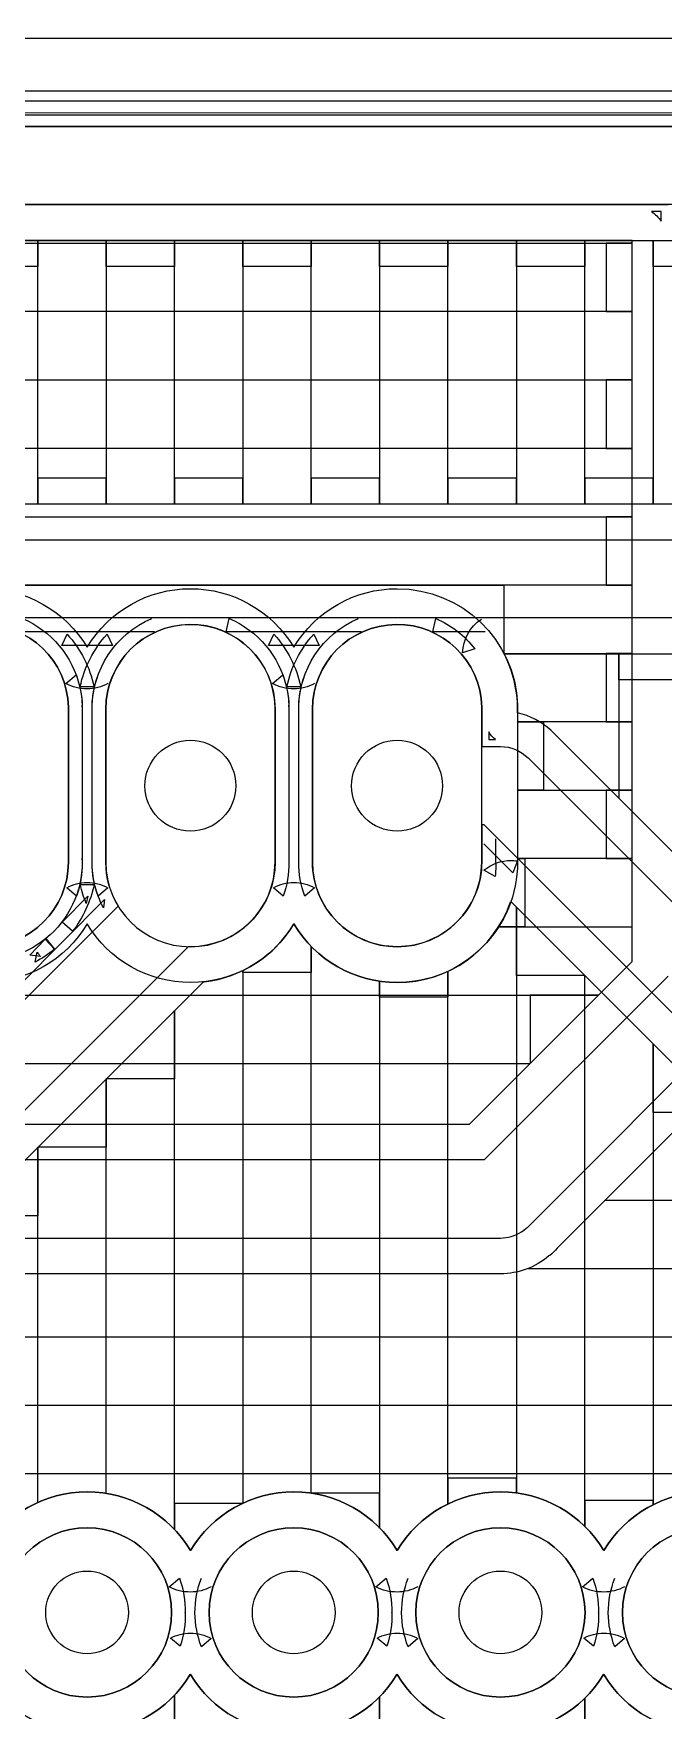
# Model space of a CAD drawing. Extents: x -29 to 3249, y -29 to 2286.
# Drawn here: x 1734 to 2039, y 663 to 1474 of the extents above; entities that cross this region are included whole.
import ezdxf

# ---------------------------------------------------------------- set-up
doc = ezdxf.new("R2010")
doc.units = 0
doc.header["$MEASUREMENT"] = 0
doc.layers.get('0').update_dxf_attribs({"linetype": 'CONTINUOUS'})
for name, color, linetype in [('DrillPlated', 7, 'CONTINUOUS'), ('InsulateBottom', 7, 'CONTINUOUS'), ('InsulateTop', 7, 'CONTINUOUS')]:
    doc.layers.add(name, color=color, linetype=linetype)

# ---------------------------------------------------------------- blocks, each defined once
blk = doc.blocks.new('T2')
blk.add_circle((0, 0), 20)
blk.add_circle((0, 0), 20)
blk = doc.blocks.new('T3')
blk.add_circle((0, 0), 22)
blk.add_circle((0, 0), 22)

msp = doc.modelspace()

# ---------------------------------------------------------------- linework, layer by layer
at = {"layer": 'InsulateBottom'}
for points in [[(1291.141724, 1536.811035), (1291.141724, 1460.039429), (1291.141724, 1460.039429, 0.195092), (1296.456787, 1446.850342), (1296.456787, 1446.850342), (1346.653564, 1396.653564), (1346.653564, 1396.653564, 0.035582), (1347.047241, 1396.259766), (1347.047241, 1396.259766), (1347.440918, 1396.062988), (1347.440918, 1396.062988, 0.185512), (1360.039429, 1391.141724), (1360.039429, 1391.141724), (2041.141724, 1391.141724)], [(2037.795288, 1387.795288), (2033.070923, 1387.795288), (2033.070923, 1387.795288, -0.100663), (2037.795288, 1383.070923), (2037.795288, 1383.070923), (2037.795288, 1387.795288)], [(1710.039307, 1205.314941, -0.263757), (1760.039307, 1176.968506), (1760.039307, 1176.968506, -0.263757), (1810.039307, 1205.314941), (1810.039307, 1205.314941, -0.263757), (1860.039307, 1176.968506), (1860.039307, 1176.968506, -0.263757), (1910.039307, 1205.314941), (1910.039307, 1205.314941, -0.403375), (1968.307129, 1149.212646), (1968.307129, 1149.212646), (1968.307129, 1149.015747), (1968.307129, 1149.015747, -0.023111), (1968.307129, 1147.047241), (1968.307129, 1147.047241), (1968.307129, 1075), (1968.307129, 1075, -0.023111), (1968.307129, 1073.031494), (1968.307129, 1073.031494, -0.414214), (1910.039307, 1014.763794), (1910.039307, 1014.763794, -0.263757), (1860.039307, 1043.110229), (1860.039307, 1043.110229, -0.263757), (1810.039307, 1014.763794), (1810.039307, 1014.763794, -0.263757), (1760.039307, 1043.110229), (1760.039307, 1043.110229, -0.263757), (1710.039307, 1014.763794)], [(1750.984253, 1148.031494, 0.988055), (1669.094482, 1147.047241), (1669.094482, 1147.047241), (1669.094482, 1073.031494), (1669.094482, 1073.031494, 1), (1750.984253, 1073.031494), (1750.984253, 1073.031494), (1750.984253, 1147.047241), (1750.984253, 1147.047241, 0.049629), (1750.984253, 1147.834595), (1750.984253, 1147.834595), (1750.984253, 1148.031494)], [(1850.984253, 1148.031494, 0.988055), (1769.094482, 1147.047241), (1769.094482, 1147.047241), (1769.094482, 1073.031494), (1769.094482, 1073.031494, 1), (1850.984253, 1073.031494), (1850.984253, 1073.031494), (1850.984253, 1147.047241), (1850.984253, 1147.047241, 0.049629), (1850.984253, 1147.834595), (1850.984253, 1147.834595), (1850.984253, 1148.031494)], [(1950.984253, 1148.031494, 0.988055), (1869.094482, 1147.047241), (1869.094482, 1147.047241), (1869.094482, 1073.031494), (1869.094482, 1073.031494, 1), (1950.984253, 1073.031494), (1950.984253, 1073.031494), (1950.984253, 1147.047241), (1950.984253, 1147.047241, 0.049627), (1950.984253, 1147.834595), (1950.984253, 1147.834595), (1950.984253, 1148.031494)], [(1770.078735, 1159.448853, -0.128688), (1760.039307, 1156.889771), (1760.039307, 1156.889771, -0.132993), (1749.803223, 1159.448853), (1749.803223, 1159.448853), (1754.724365, 1163.582642), (1754.724365, 1163.582642, -0.080521), (1757.677124, 1148.425293), (1757.677124, 1148.425293), (1757.677124, 1148.818848), (1757.677124, 1148.818848, -0.041451), (1757.677124, 1147.047241), (1757.677124, 1147.047241), (1757.677124, 1074.212646), (1757.677124, 1074.212646), (1757.677124, 1074.803101), (1757.677124, 1074.803101, -0.041451), (1757.677124, 1073.031494), (1757.677124, 1073.031494, -0.088839), (1754.921143, 1056.496094), (1754.921143, 1056.496094), (1750.196777, 1060.629883), (1750.196777, 1060.629883, -0.128667), (1760.039307, 1063.188965), (1760.039307, 1063.188965, -0.128688), (1770.078735, 1060.629883), (1770.078735, 1060.629883), (1765.35437, 1056.496094), (1765.35437, 1056.496094, -0.088837), (1762.401489, 1073.031494), (1762.401489, 1073.031494), (1762.401489, 1147.047241), (1762.401489, 1147.047241, -0.088837), (1765.35437, 1163.582642)], [(1870.078735, 1159.448853, -0.128688), (1860.039307, 1156.889771), (1860.039307, 1156.889771, -0.132993), (1849.803223, 1159.448853), (1849.803223, 1159.448853), (1854.724365, 1163.582642), (1854.724365, 1163.582642, -0.080521), (1857.677124, 1148.425293), (1857.677124, 1148.425293), (1857.677124, 1148.818848), (1857.677124, 1148.818848, -0.041451), (1857.677124, 1147.047241), (1857.677124, 1147.047241), (1857.677124, 1073.031494), (1857.677124, 1073.031494, -0.088838), (1854.921387, 1056.496094), (1854.921387, 1056.496094), (1850.196777, 1060.629883), (1850.196777, 1060.629883, -0.128667), (1860.039307, 1063.188965), (1860.039307, 1063.188965, -0.128688), (1870.078735, 1060.629883), (1870.078735, 1060.629883), (1865.35437, 1056.496094), (1865.35437, 1056.496094, -0.088837), (1862.401489, 1073.031494), (1862.401489, 1073.031494), (1862.401489, 1147.047241), (1862.401489, 1147.047241, -0.088837), (1865.35437, 1163.582642)], [(2041.141724, 1017.91333), (1952.165283, 928.937012), (1952.165283, 928.937012), (924.606262, 928.937012), (924.606262, 928.937012, 0.621478), (886.023621, 910.039368), (886.023621, 910.039368, 0.413357), (909.842529, 886.023621), (909.842529, 886.023621, 0.16799), (924.606262, 891.141724), (924.606262, 891.141724), (1960.039307, 891.141724), (1960.039307, 891.141724), (1962.598389, 891.338562), (1962.598389, 891.338562, 0.146704), (1972.440918, 895.86615), (1972.440918, 895.86615), (1972.834717, 896.062988), (1972.834717, 896.062988, 0.105937), (1974.015747, 897.24408), (1974.015747, 897.24408), (2073.425049, 996.653503)], [(2085.629883, 984.448792), (1987.401611, 886.220459), (1987.401611, 886.220459, -0.059004), (1983.858276, 882.677185), (1983.858276, 882.677185), (1983.464478, 882.480286), (1983.464478, 882.480286, -0.177587), (1960.039307, 873.818909), (1960.039307, 873.818909), (1148.818848, 873.818909), (1148.818848, 873.818909, -0.08661), (1151.18103, 859.842529), (1151.18103, 859.842529, -0.413376), (1110.039307, 818.700806), (1110.039307, 818.700806, -0.127659), (1089.960571, 823.818909), (1089.960571, 823.818909), (825, 823.818909), (825, 823.818909), (746.259827, 745.078735), (746.259827, 745.078735), (746.259827, 675), (746.259827, 675), (825, 596.259827)], [(1710.039307, 739.960632, -0.26369), (1760.039307, 768.307068), (1760.039307, 768.307068, -0.263514), (1810.039307, 739.960632), (1810.039307, 739.960632, -0.26369), (1860.039307, 768.307068), (1860.039307, 768.307068, -0.263514), (1910.039307, 739.960632), (1910.039307, 739.960632, -0.26369), (1960.039307, 768.307068), (1960.039307, 768.307068, -0.263514), (2010.039307, 739.960632), (2010.039307, 739.960632, -0.26369), (2060.039307, 768.307068)], [(1800.93689, 710, 1), (1719.062866, 710), (1719.062866, 710, 1), (1800.93689, 710)], [(1900.93689, 710, 1), (1819.062866, 710), (1819.062866, 710, 1), (1900.93689, 710)], [(2000.93689, 710, 1), (1919.062866, 710), (1919.062866, 710, 1), (2000.93689, 710)], [(2100.937012, 710, 1), (2019.062988, 710), (2019.062988, 710, 1), (2100.937012, 710)], [(1820.078735, 722.440918, -0.128687), (1810.039307, 719.881897), (1810.039307, 719.881897, -0.132993), (1799.803223, 722.440918), (1799.803223, 722.440918), (1804.724365, 726.574829), (1804.724365, 726.574829, -0.089803), (1807.480347, 709.842529), (1807.480347, 709.842529), (1807.480347, 710.039368), (1807.480347, 710.039368, -0.08779), (1805.118164, 693.700745), (1805.118164, 693.700745), (1800.393677, 697.637817), (1800.393677, 697.637817, -0.123105), (1810.039307, 700), (1810.039307, 700, -0.128687), (1820.078735, 697.440918), (1820.078735, 697.440918), (1815.35437, 693.307129), (1815.35437, 693.307129, -0.088863), (1812.204712, 709.842529), (1812.204712, 709.842529, -0.08994), (1815.35437, 726.574829)], [(1920.078735, 722.440918, -0.128687), (1910.039307, 719.881897), (1910.039307, 719.881897, -0.132994), (1899.803101, 722.440918), (1899.803101, 722.440918), (1904.724365, 726.574829), (1904.724365, 726.574829, -0.089803), (1907.480347, 709.842529), (1907.480347, 709.842529), (1907.480347, 710.039368), (1907.480347, 710.039368, -0.08779), (1905.118164, 693.700745), (1905.118164, 693.700745), (1900.393677, 697.637817), (1900.393677, 697.637817, -0.123105), (1910.039307, 700), (1910.039307, 700, -0.128687), (1920.078735, 697.440918), (1920.078735, 697.440918), (1915.35437, 693.307129), (1915.35437, 693.307129, -0.088863), (1912.204712, 709.842529), (1912.204712, 709.842529, -0.08994), (1915.35437, 726.574829)], [(2020.078735, 722.440918, -0.128687), (2010.039307, 719.881897), (2010.039307, 719.881897, -0.132994), (1999.803101, 722.440918), (1999.803101, 722.440918), (2004.724365, 726.574829), (2004.724365, 726.574829, -0.089803), (2007.480347, 709.842529), (2007.480347, 709.842529), (2007.480347, 710.039368), (2007.480347, 710.039368, -0.08779), (2005.118164, 693.700745), (2005.118164, 693.700745), (2000.393799, 697.637817), (2000.393799, 697.637817, -0.123104), (2010.039307, 700), (2010.039307, 700, -0.128687), (2020.078735, 697.440918), (2020.078735, 697.440918), (2015.35437, 693.307129), (2015.35437, 693.307129, -0.088863), (2012.204712, 709.842529), (2012.204712, 709.842529, -0.08994), (2015.35437, 726.574829)], [(1760.039307, 651.771667, -0.263226), (1710.039307, 679.921265), (1710.039307, 679.921265), (1709.842529, 679.921265), (1709.842529, 679.921265, -0.262585), (1660.039429, 651.771667)], [(1860.039307, 651.771667, -0.263226), (1810.039307, 679.921265), (1810.039307, 679.921265), (1809.842529, 679.921265), (1809.842529, 679.921265, -0.262584), (1760.039307, 651.771667)], [(1960.039307, 651.771667, -0.263226), (1910.039307, 679.921265), (1910.039307, 679.921265), (1909.842529, 679.921265), (1909.842529, 679.921265, -0.262584), (1860.039307, 651.771667)], [(2060.039307, 651.771667, -0.263226), (2010.039307, 679.921265), (2010.039307, 679.921265), (2009.842529, 679.921265), (2009.842529, 679.921265, -0.262584), (1960.039307, 651.771667)]]:
    msp.add_lwpolyline(points, format="xyb", dxfattribs=at)
for points in [[(2202.165283, 1428.937012), (1367.913452, 1428.937012), (1367.913452, 1428.937012), (1328.937012, 1467.91333), (1328.937012, 1467.91333), (1328.937012, 1536.811035)], [(1346.259766, 1475), (1375, 1446.259766), (1375, 1446.259766), (2195.078857, 1446.259766)], [(1349.606201, 1471.653442), (2220.472412, 1471.653442)], [(923.62207, 1372.440918), (2023.81897, 1372.440918), (2023.81897, 1372.440918), (2011.220459, 1372.440918), (2011.220459, 1372.440918), (2011.220459, 1339.369995), (2011.220459, 1339.369995), (2023.81897, 1339.369995), (2023.81897, 1339.369995), (931.299194, 1339.369995)], [(929.527527, 946.259827), (1945.078735, 946.259827), (1945.078735, 946.259827), (2023.81897, 1025), (2023.81897, 1025), (2023.81897, 1373.818848), (2023.81897, 1373.818848), (1360.039429, 1373.818848)], [(964.960632, 1306.299194), (2023.81897, 1306.299194), (2023.81897, 1306.299194), (2011.220459, 1306.299194), (2011.220459, 1306.299194), (2011.220459, 1273.228394), (2011.220459, 1273.228394), (2023.81897, 1273.228394), (2023.81897, 1273.228394), (998.031494, 1273.228394), (998.031494, 1273.228394), (1031.102295, 1273.228394), (1031.102295, 1273.228394), (1031.102295, 1240.157471)], [(1031.102295, 1240.157471), (2023.81897, 1240.157471), (2023.81897, 1240.157471), (2011.220459, 1240.157471), (2011.220459, 1240.157471), (2011.220459, 1207.086548), (2011.220459, 1207.086548), (2023.81897, 1207.086548), (2023.81897, 1207.086548), (1064.173218, 1207.086548), (1064.173218, 1207.086548), (1961.614258, 1207.086548), (1961.614258, 1207.086548), (1961.614258, 1174.015747)], [(1961.614258, 1174.015747), (2023.81897, 1174.015747), (2023.81897, 1174.015747), (2011.220459, 1174.015747), (2011.220459, 1174.015747), (2011.220459, 1140.944824), (2011.220459, 1140.944824), (2023.81897, 1140.944824), (2023.81897, 1140.944824), (1968.307129, 1140.944824), (1968.307129, 1140.944824), (1980.905518, 1140.944824), (1980.905518, 1140.944824), (1980.905518, 1107.874023), (1980.905518, 1107.874023), (1968.307129, 1107.874023), (1968.307129, 1107.874023), (2023.81897, 1107.874023), (2023.81897, 1107.874023), (2011.220459, 1107.874023), (2011.220459, 1107.874023), (2011.220459, 1074.803101), (2011.220459, 1074.803101), (2023.81897, 1074.803101), (2023.81897, 1074.803101), (1968.307129, 1074.803101), (1968.307129, 1074.803101), (1971.850464, 1074.803101), (1971.850464, 1074.803101), (1971.850464, 1041.7323), (1971.850464, 1041.7323), (1959.251953, 1041.7323), (1959.251953, 1041.7323), (2023.81897, 1041.7323)], [(959.842529, 1008.661438), (2007.480347, 1008.661438), (2007.480347, 1008.661438), (1974.409424, 1008.661438), (1974.409424, 1008.661438), (1974.409424, 975.590515)], [(932.677185, 975.590515), (1974.409424, 975.590515)], [(2010.630005, 909.448792), (2658.267822, 909.448792), (2658.267822, 909.448792), (2625.196777, 909.448792), (2625.196777, 909.448792), (2625.196777, 876.377991)], [(1973.425171, 876.377991), (2625.196777, 876.377991), (2625.196777, 876.377991), (2592.125977, 876.377991), (2592.125977, 876.377991), (2592.125977, 843.307068)], [(1147.834595, 843.307068), (2592.125977, 843.307068), (2592.125977, 843.307068), (2559.054932, 843.307068), (2559.054932, 843.307068), (2559.054932, 810.236206)], [(811.417297, 810.236206), (2559.054932, 810.236206), (2559.054932, 810.236206), (2525.984131, 810.236206), (2525.984131, 810.236206), (2525.984131, 777.165344)], [(778.346436, 777.165344), (2525.984131, 777.165344), (2525.984131, 777.165344), (2492.913574, 777.165344), (2492.913574, 777.165344), (2492.913574, 744.094482)]]:
    msp.add_lwpolyline(points, dxfattribs=at)
at = {"layer": 'InsulateTop'}
for points in [[(2860.039307, 1441.141724), (1028.937012, 1441.141724)], [(2910.039307, 1391.141724), (1367.913452, 1391.141724), (1367.913452, 1391.141724), (1078.937012, 1102.165283)], [(2066.928955, 1361.220459), (2033.858276, 1361.220459), (2033.858276, 1361.220459), (2033.858276, 1373.818848), (2033.858276, 1373.818848), (2033.858276, 1246.259766), (2033.858276, 1246.259766), (2033.858276, 1258.858276), (2033.858276, 1258.858276), (2000.787476, 1258.858276), (2000.787476, 1258.858276), (2000.787476, 1246.259766), (2000.787476, 1246.259766), (2000.787476, 1373.818848), (2000.787476, 1373.818848), (2000.787476, 1361.220459), (2000.787476, 1361.220459), (1967.716553, 1361.220459), (1967.716553, 1361.220459), (1967.716553, 1373.818848), (1967.716553, 1373.818848), (1967.716553, 1246.259766), (1967.716553, 1246.259766), (1967.716553, 1258.858276), (1967.716553, 1258.858276), (1934.64563, 1258.858276), (1934.64563, 1258.858276), (1934.64563, 1246.259766), (1934.64563, 1246.259766), (1934.64563, 1373.818848), (1934.64563, 1373.818848), (1934.64563, 1361.220459), (1934.64563, 1361.220459), (1901.574829, 1361.220459), (1901.574829, 1361.220459), (1901.574829, 1373.818848), (1901.574829, 1373.818848), (1901.574829, 1246.259766), (1901.574829, 1246.259766), (1901.574829, 1258.858276), (1901.574829, 1258.858276), (1868.504028, 1258.858276), (1868.504028, 1258.858276), (1868.504028, 1246.259766), (1868.504028, 1246.259766), (1868.504028, 1373.818848), (1868.504028, 1373.818848), (1868.504028, 1361.220459), (1868.504028, 1361.220459), (1835.433105, 1361.220459), (1835.433105, 1361.220459), (1835.433105, 1373.818848), (1835.433105, 1373.818848), (1835.433105, 1246.259766), (1835.433105, 1246.259766), (1835.433105, 1258.858276), (1835.433105, 1258.858276), (1802.362183, 1258.858276), (1802.362183, 1258.858276), (1802.362183, 1246.259766), (1802.362183, 1246.259766), (1802.362183, 1373.818848), (1802.362183, 1373.818848), (1802.362183, 1361.220459), (1802.362183, 1361.220459), (1769.29126, 1361.220459), (1769.29126, 1361.220459), (1769.29126, 1373.818848), (1769.29126, 1373.818848), (1769.29126, 1246.259766), (1769.29126, 1246.259766), (1769.29126, 1258.858276), (1769.29126, 1258.858276), (1736.220581, 1258.858276), (1736.220581, 1258.858276), (1736.220581, 1246.259766), (1736.220581, 1246.259766), (1736.220581, 1373.818848), (1736.220581, 1373.818848), (1736.220581, 1361.220459), (1736.220581, 1361.220459), (1703.149658, 1361.220459)], [(1260.039429, 1228.937012), (2160.039307, 1228.937012)], [(2152.165283, 1191.141724), (1267.913452, 1191.141724)], [(1792.716431, 1184.44873), (1727.362305, 1184.44873)], [(2050.393799, 1070.866211), (2050.393799, 1173.818848), (2050.393799, 1173.818848), (2050.393799, 1161.220459), (2050.393799, 1161.220459), (2017.322876, 1161.220459), (2017.322876, 1161.220459), (2017.322876, 1173.818848), (2017.322876, 1173.818848), (2017.322876, 1103.937012)], [(2066.928955, 951.968506), (2033.858276, 951.968506), (2033.858276, 951.968506), (2033.858276, 985.039368), (2033.858276, 985.039368), (2033.858276, 762.007935), (2033.858276, 762.007935), (2033.858276, 764.173218), (2033.858276, 764.173218), (2000.787476, 764.173218), (2000.787476, 764.173218), (2000.787476, 751.574829), (2000.787476, 751.574829), (2000.787476, 1018.110229), (2000.787476, 1018.110229), (1967.716553, 1018.110229), (1967.716553, 1018.110229), (1967.716553, 1051.18103), (1967.716553, 1051.18103), (1967.716553, 767.716553), (1967.716553, 767.716553), (1967.716553, 775), (1967.716553, 775), (1934.64563, 775), (1934.64563, 775), (1934.64563, 762.40155), (1934.64563, 762.40155), (1934.64563, 1020.275635), (1934.64563, 1020.275635), (1934.64563, 1007.677185), (1934.64563, 1007.677185), (1901.574829, 1007.677185), (1901.574829, 1007.677185), (1901.574829, 1015.35437), (1901.574829, 1015.35437), (1901.574829, 750.787354), (1901.574829, 750.787354), (1901.574829, 767.716553), (1901.574829, 767.716553), (1868.504028, 767.716553)], [(1868.504028, 767.716553), (1868.504028, 1032.283447), (1868.504028, 1032.283447), (1868.504028, 1019.685059), (1868.504028, 1019.685059), (1835.433105, 1019.685059), (1835.433105, 1019.685059), (1835.433105, 1020.66925), (1835.433105, 1020.66925), (1835.433105, 762.795288), (1835.433105, 762.795288), (1802.362183, 762.795288), (1802.362183, 762.795288), (1802.362183, 750), (1802.362183, 750), (1802.362183, 1001.181091), (1802.362183, 1001.181091), (1802.362183, 968.110229), (1802.362183, 968.110229), (1769.29126, 968.110229)], [(1769.29126, 767.519653), (1769.29126, 968.110229), (1769.29126, 968.110229), (1769.29126, 935.039368), (1769.29126, 935.039368), (1736.220581, 935.039368)], [(1736.220581, 763.189026), (1736.220581, 935.039368), (1736.220581, 935.039368), (1736.220581, 901.968506), (1736.220581, 901.968506), (1703.149658, 901.968506)], [(1868.504028, 419.685059), (1868.504028, 652.362183), (1868.504028, 652.362183), (1868.504028, 644.684998), (1868.504028, 644.684998), (1835.433105, 644.684998), (1835.433105, 644.684998), (1835.433105, 657.283447), (1835.433105, 657.283447), (1835.433105, 386.614197), (1835.433105, 386.614197), (1802.362183, 386.614197), (1802.362183, 386.614197), (1802.362183, 353.543335), (1802.362183, 353.543335), (1802.362183, 670.078735), (1802.362183, 670.078735), (1802.362183, 652.559021), (1802.362183, 652.559021), (1769.29126, 652.559021)], [(1901.574829, 452.75592), (1901.574829, 669.094482), (1901.574829, 669.094482), (1901.574829, 652.362183)], [(2000.787476, 655.708679), (2000.787476, 668.307129), (2000.787476, 668.307129), (2000.787476, 551.968506)]]:
    msp.add_lwpolyline(points, dxfattribs=at)
for points in [[(2860.039307, 1434.448853), (1331.692871, 1434.448853), (1331.692871, 1434.448853), (1333.4646, 1440.551147), (1333.4646, 1440.551147, -0.254415), (1342.716553, 1423.818848), (1342.716553, 1423.818848), (1342.716553, 1424.212646), (1342.716553, 1424.212646, -0.046621), (1342.716553, 1420.472412), (1342.716553, 1420.472412), (1337.204712, 1423.228394), (1337.204712, 1423.228394), (1341.732178, 1427.952759), (1341.732178, 1427.952759, -0.082621), (1344.685059, 1430.314941), (1344.685059, 1430.314941), (1344.09436, 1429.921265), (1344.09436, 1429.921265, -0.170666), (1360.039429, 1435.629883), (1360.039429, 1435.629883), (2899.409668, 1435.826782)], [(1046.653564, 1123.425171), (1346.653564, 1423.425171), (1346.653564, 1423.425171, -0.080716), (1347.637817, 1424.212646), (1347.637817, 1424.212646), (1347.834717, 1424.409424), (1347.834717, 1424.409424, -0.17791), (1360.039429, 1428.937012), (1360.039429, 1428.937012), (2902.165527, 1428.937012)], [(2160.039307, 1246.259766), (1260.039429, 1246.259766), (1260.039429, 1246.259766, 0.048935), (1255.905518, 1245.866089), (1255.905518, 1245.866089), (1254.527588, 1245.669312), (1254.527588, 1245.669312, 0.077658), (1243.897583, 1242.322876), (1243.897583, 1242.322876), (1243.503906, 1242.322876), (1243.503906, 1242.322876), (1375, 1373.818848), (1375, 1373.818848), (2910.039307, 1373.818848)], [(1124.606323, 878.937012), (1602.165405, 878.937012), (1602.165405, 878.937012), (1775.000122, 1051.771606), (1775.000122, 1051.771606), (1775.000122, 1051.968506), (1775.000122, 1051.968506, -0.136151), (1769.094482, 1073.031494), (1769.094482, 1073.031494), (1769.094482, 1147.047241), (1769.094482, 1147.047241, -1), (1850.984253, 1147.047241)], [(1750.984253, 1148.031494), (1750.984253, 1147.834595), (1750.984253, 1147.834595, -0.049629), (1750.984253, 1147.047241), (1750.984253, 1147.047241), (1750.984253, 1073.031494), (1750.984253, 1073.031494, -1), (1669.094482, 1073.031494), (1669.094482, 1073.031494), (1669.094482, 1147.047241), (1669.094482, 1147.047241, -0.988055), (1750.984253, 1148.031494)], [(1727.952759, 1014.173279), (1768.504028, 1054.921265), (1768.504028, 1054.921265), (1767.91333, 1050.984253), (1767.91333, 1050.984253, -0.063614), (1763.671509, 1062.272095), (1763.671509, 1062.272095), (1763.385864, 1062.204712), (1763.385864, 1062.204712, -0.115832), (1752.952759, 1039.566895), (1752.952759, 1039.566895), (1748.031494, 1043.897583), (1748.031494, 1043.897583), (1760.432983, 1056.496094), (1760.432983, 1056.496094), (1759.645752, 1052.952759), (1759.645752, 1052.952759, -0.044772), (1756.692871, 1062.204712), (1756.692871, 1062.204712), (1763.385864, 1062.204712), (1763.385864, 1062.204712), (1763.671509, 1062.272095), (1763.671509, 1062.272095, -0.057104), (1762.401489, 1073.031494), (1762.401489, 1073.031494), (1762.401489, 1147.047241), (1762.401489, 1147.047241, -0.300612), (1791.338501, 1190.944824)], [(1728.740234, 1190.944824, -0.238515), (1756.438477, 1157.814453), (1756.438477, 1157.814453), (1756.692871, 1157.874023), (1756.692871, 1157.874023, -0.133622), (1769.685059, 1183.2677), (1769.685059, 1183.2677), (1772.244141, 1177.755859), (1772.244141, 1177.755859), (1747.834595, 1177.755859), (1747.834595, 1177.755859), (1750.393677, 1183.2677), (1750.393677, 1183.2677, -0.133187), (1763.385864, 1157.874023), (1763.385864, 1157.874023), (1756.692871, 1157.874023), (1756.692871, 1157.874023), (1756.438477, 1157.814453), (1756.438477, 1157.814453, -0.050692), (1757.677124, 1148.228394), (1757.677124, 1148.228394), (1757.677124, 1148.818848), (1757.677124, 1148.818848, -0.041451), (1757.677124, 1147.047241), (1757.677124, 1147.047241), (1757.677124, 1073.031494), (1757.677124, 1073.031494, -0.224162), (1740.082764, 1036.049683), (1740.082764, 1036.049683), (1744.291382, 1030.905518), (1744.291382, 1030.905518, -0.05006), (1734.842407, 1024.606323), (1734.842407, 1024.606323), (1735.826782, 1029.527588), (1735.826782, 1029.527588, -0.024054), (1737.401611, 1027.362183), (1737.401611, 1027.362183), (1732.283447, 1027.952759)], [(1892.716553, 1184.44873), (1827.362305, 1184.44873), (1827.362305, 1184.44873), (1828.740112, 1190.944824), (1828.740112, 1190.944824, -0.238515), (1856.438477, 1157.814453), (1856.438477, 1157.814453), (1856.692871, 1157.874023), (1856.692871, 1157.874023, -0.133622), (1869.685059, 1183.2677), (1869.685059, 1183.2677), (1872.244019, 1177.755859), (1872.244019, 1177.755859), (1847.834595, 1177.755859), (1847.834595, 1177.755859), (1850.393677, 1183.2677), (1850.393677, 1183.2677, -0.133187), (1863.385864, 1157.874023), (1863.385864, 1157.874023), (1856.692871, 1157.874023), (1856.692871, 1157.874023), (1856.438477, 1157.814453), (1856.438477, 1157.814453, -0.050692), (1857.677124, 1148.228394), (1857.677124, 1148.228394), (1857.677124, 1148.818848), (1857.677124, 1148.818848, -0.041451), (1857.677124, 1147.047241), (1857.677124, 1147.047241), (1857.677124, 1073.031494), (1857.677124, 1073.031494, -0.088838), (1854.921387, 1056.496094), (1854.921387, 1056.496094), (1850.196777, 1060.629883), (1850.196777, 1060.629883, -0.128667), (1860.039307, 1063.188965), (1860.039307, 1063.188965, -0.128688), (1870.078735, 1060.629883), (1870.078735, 1060.629883), (1865.35437, 1056.496094), (1865.35437, 1056.496094, -0.088837), (1862.401489, 1073.031494), (1862.401489, 1073.031494), (1862.401489, 1147.047241), (1862.401489, 1147.047241, -0.300612), (1891.338501, 1190.944824)], [(2333.267578, 710.039368), (1952.165283, 1091.141724), (1952.165283, 1091.141724), (1950.984253, 1091.141724), (1950.984253, 1091.141724), (1950.984253, 1073.818848), (1950.984253, 1073.818848, -0.049627), (1950.984253, 1073.031494), (1950.984253, 1073.031494, -0.414214), (1910.039307, 1032.08667), (1910.039307, 1032.08667, -0.414214), (1869.094482, 1073.031494), (1869.094482, 1073.031494), (1869.094482, 1147.047241), (1869.094482, 1147.047241, -0.988055), (1950.984253, 1148.031494), (1950.984253, 1148.031494), (1950.984253, 1147.834595), (1950.984253, 1147.834595, -0.049627), (1950.984253, 1147.047241), (1950.984253, 1147.047241), (1950.984253, 1128.937012), (1950.984253, 1128.937012), (1960.039307, 1128.937012), (1960.039307, 1128.937012, -0.198913), (1973.425171, 1123.425171), (1973.425171, 1123.425171), (2372.440918, 724.409485)], [(1952.55896, 1184.44873), (1927.362183, 1184.44873), (1927.362183, 1184.44873), (1928.740112, 1190.944824), (1928.740112, 1190.944824, -0.127904), (1947.637817, 1176.18103), (1947.637817, 1176.18103), (1941.7323, 1174.212646), (1941.7323, 1174.212646, -0.247007), (1950.787476, 1190.551147)], [(1968.307129, 1147.047241, 0.11988), (1961.811035, 1173.818848), (1961.811035, 1173.818848), (2145.078857, 1173.818848)], [(1850.984253, 1147.047241), (1850.984253, 1073.031494), (1850.984253, 1073.031494, -0.386275), (1813.97644, 1032.283447), (1813.97644, 1032.283447), (1810.039307, 1032.08667), (1810.039307, 1032.08667), (1808.858276, 1032.08667), (1808.858276, 1032.08667), (1623.425171, 846.653564), (1623.425171, 846.653564, -0.161172), (1612.795166, 841.338562), (1612.795166, 841.338562), (1610.039429, 841.141724), (1610.039429, 841.141724), (1124.606323, 841.141724)], [(2373.818848, 747.440918), (1985.629883, 1135.629883), (1985.629883, 1135.629883, 0.016434), (1984.64563, 1136.614136), (1984.64563, 1136.614136), (1984.448853, 1136.811035), (1984.448853, 1136.811035, 0.12788), (1968.307129, 1145.275635), (1968.307129, 1145.275635), (1968.307129, 1147.047241)], [(1954.330688, 1136.02356), (1954.330688, 1132.283447), (1954.330688, 1132.283447), (1957.677124, 1132.283447), (1957.677124, 1132.283447, -0.075222), (1954.330688, 1136.02356)], [(1957.677124, 1084.251953), (1957.677124, 1073.228394), (1957.677124, 1073.228394, -0.037257), (1957.480347, 1066.141724), (1957.480347, 1066.141724), (1951.968506, 1069.094482), (1951.968506, 1069.094482, -0.177391), (1965.157471, 1073.818848), (1965.157471, 1073.818848, -0.034447), (1967.91333, 1073.62207), (1967.91333, 1073.62207), (1968.307129, 1073.62207), (1968.307129, 1073.62207), (1965.944824, 1067.91333), (1965.944824, 1067.91333), (1951.968506, 1081.889771)], [(1816.7323, 1015.157471, 0.233194), (1860.039307, 1043.110229), (1860.039307, 1043.110229, 0.263757), (1910.039307, 1014.763794), (1910.039307, 1014.763794, 0.3184), (1964.960693, 1053.740112), (1964.960693, 1053.740112), (1965.157471, 1053.740112), (1965.157471, 1053.740112), (2251.181152, 767.716553)], [(1732.283447, 1027.952759), (1739.763794, 1035.826782), (1739.763794, 1035.826782), (1744.291382, 1030.905518), (1744.291382, 1030.905518), (1740.082764, 1036.049683), (1740.082764, 1036.049683, -0.109873), (1721.456665, 1026.771606)], [(1129.921265, 823.818909), (1610.039429, 823.818909), (1610.039429, 823.818909, 0.048934), (1614.173218, 824.212646), (1614.173218, 824.212646), (1615.551147, 824.409485), (1615.551147, 824.409485, 0.159381), (1635.629883, 834.448792), (1635.629883, 834.448792), (1816.141846, 1014.960632), (1816.141846, 1014.960632), (1816.7323, 1015.157471)], [(2060.039307, 768.307068, 0.26369), (2010.039307, 739.960632), (2010.039307, 739.960632, 0.263514), (1960.039307, 768.307068), (1960.039307, 768.307068, 0.26369), (1910.039307, 739.960632), (1910.039307, 739.960632, 0.263514), (1860.039307, 768.307068), (1860.039307, 768.307068, 0.26369), (1810.039307, 739.960632), (1810.039307, 739.960632, 0.263514), (1760.039307, 768.307068), (1760.039307, 768.307068, 0.26369), (1710.039307, 739.960632)], [(1719.062866, 710, -1), (1800.93689, 710), (1800.93689, 710, -1), (1719.062866, 710)], [(1819.062866, 710, -1), (1900.93689, 710), (1900.93689, 710, -1), (1819.062866, 710)], [(1919.062866, 710, -1), (2000.93689, 710), (2000.93689, 710, -1), (1919.062866, 710)], [(2019.062988, 710, -1), (2100.937012, 710), (2100.937012, 710, -1), (2019.062988, 710)], [(1820.078735, 722.440918, -0.128687), (1810.039307, 719.881897), (1810.039307, 719.881897, -0.132993), (1799.803223, 722.440918), (1799.803223, 722.440918), (1804.724365, 726.574829), (1804.724365, 726.574829, -0.089803), (1807.480347, 709.842529), (1807.480347, 709.842529), (1807.480347, 710.039368), (1807.480347, 710.039368, -0.08779), (1805.118164, 693.700745), (1805.118164, 693.700745), (1800.393677, 697.637817), (1800.393677, 697.637817, -0.123105), (1810.039307, 700), (1810.039307, 700, -0.128687), (1820.078735, 697.440918), (1820.078735, 697.440918), (1815.35437, 693.307129), (1815.35437, 693.307129, -0.088863), (1812.204712, 709.842529), (1812.204712, 709.842529, -0.08994), (1815.35437, 726.574829)], [(1920.078735, 722.440918, -0.128687), (1910.039307, 719.881897), (1910.039307, 719.881897, -0.132994), (1899.803101, 722.440918), (1899.803101, 722.440918), (1904.724365, 726.574829), (1904.724365, 726.574829, -0.089803), (1907.480347, 709.842529), (1907.480347, 709.842529), (1907.480347, 710.039368), (1907.480347, 710.039368, -0.08779), (1905.118164, 693.700745), (1905.118164, 693.700745), (1900.393677, 697.637817), (1900.393677, 697.637817, -0.123105), (1910.039307, 700), (1910.039307, 700, -0.128687), (1920.078735, 697.440918), (1920.078735, 697.440918), (1915.35437, 693.307129), (1915.35437, 693.307129, -0.088863), (1912.204712, 709.842529), (1912.204712, 709.842529, -0.08994), (1915.35437, 726.574829)], [(2020.078735, 722.440918, -0.128687), (2010.039307, 719.881897), (2010.039307, 719.881897, -0.132994), (1999.803101, 722.440918), (1999.803101, 722.440918), (2004.724365, 726.574829), (2004.724365, 726.574829, -0.089803), (2007.480347, 709.842529), (2007.480347, 709.842529), (2007.480347, 710.039368), (2007.480347, 710.039368, -0.08779), (2005.118164, 693.700745), (2005.118164, 693.700745), (2000.393799, 697.637817), (2000.393799, 697.637817, -0.123104), (2010.039307, 700), (2010.039307, 700, -0.128687), (2020.078735, 697.440918), (2020.078735, 697.440918), (2015.35437, 693.307129), (2015.35437, 693.307129, -0.088863), (2012.204712, 709.842529), (2012.204712, 709.842529, -0.08994), (2015.35437, 726.574829)], [(1660.039429, 651.771667, 0.262585), (1709.842529, 679.921265), (1709.842529, 679.921265), (1710.039307, 679.921265), (1710.039307, 679.921265, 0.263226), (1760.039307, 651.771667)], [(1760.039307, 651.771667, 0.262584), (1809.842529, 679.921265), (1809.842529, 679.921265), (1810.039307, 679.921265), (1810.039307, 679.921265, 0.263226), (1860.039307, 651.771667)], [(1860.039307, 651.771667, 0.262584), (1909.842529, 679.921265), (1909.842529, 679.921265), (1910.039307, 679.921265), (1910.039307, 679.921265, 0.263226), (1960.039307, 651.771667)], [(1960.039307, 651.771667, 0.262584), (2009.842529, 679.921265), (2009.842529, 679.921265), (2010.039307, 679.921265), (2010.039307, 679.921265, 0.263226), (2060.039307, 651.771667)]]:
    msp.add_lwpolyline(points, format="xyb", dxfattribs=at)

# ---------------------------------------------------------------- block references
at = {"layer": 'DrillPlated'}
for name, p in [('T3', (1810, 1110)), ('T3', (1810, 1110)), ('T3', (1910, 1110)), ('T3', (1910, 1110)), ('T2', (1760, 710)), ('T2', (1760, 710)), ('T2', (1860, 710)), ('T2', (1860, 710)), ('T2', (1960, 710)), ('T2', (1960, 710))]:
    msp.add_blockref(name, p, dxfattribs=at)

doc.saveas('drawing.dxf')
